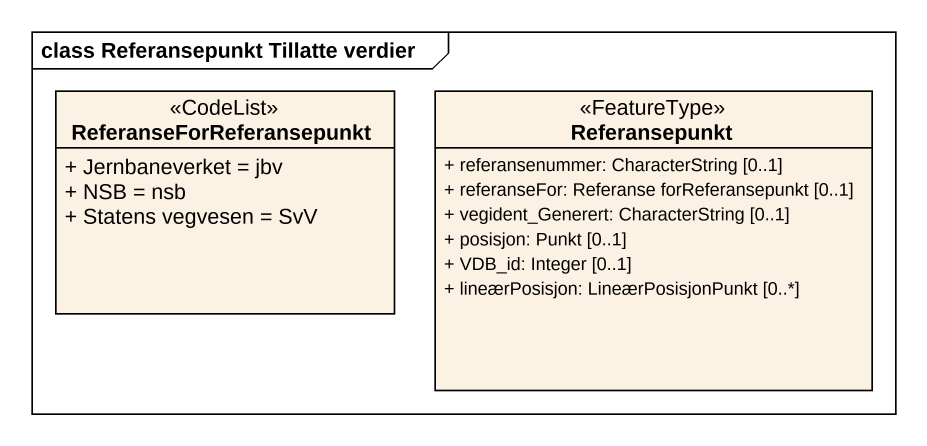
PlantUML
@startuml
mainframe class Referansepunkt Tillatte verdier
hide circle
hide empty members
skinparam classAttributeIconSize 0
class ReferanseForReferansepunkt <<CodeList>> {
  + Jernbaneverket = jbv
  + NSB = nsb
  + Statens vegvesen = SvV
}
class Referansepunkt <<FeatureType>> {
  + referansenummer: CharacterString [0..1]
  + referanseFor: Referanse forReferansepunkt [0..1]
  + vegident_Generert: CharacterString [0..1]
  + posisjon: Punkt [0..1]
  + VDB_id: Integer [0..1]
  + lineærPosisjon: LineærPosisjonPunkt [0..*]
}
@enduml
